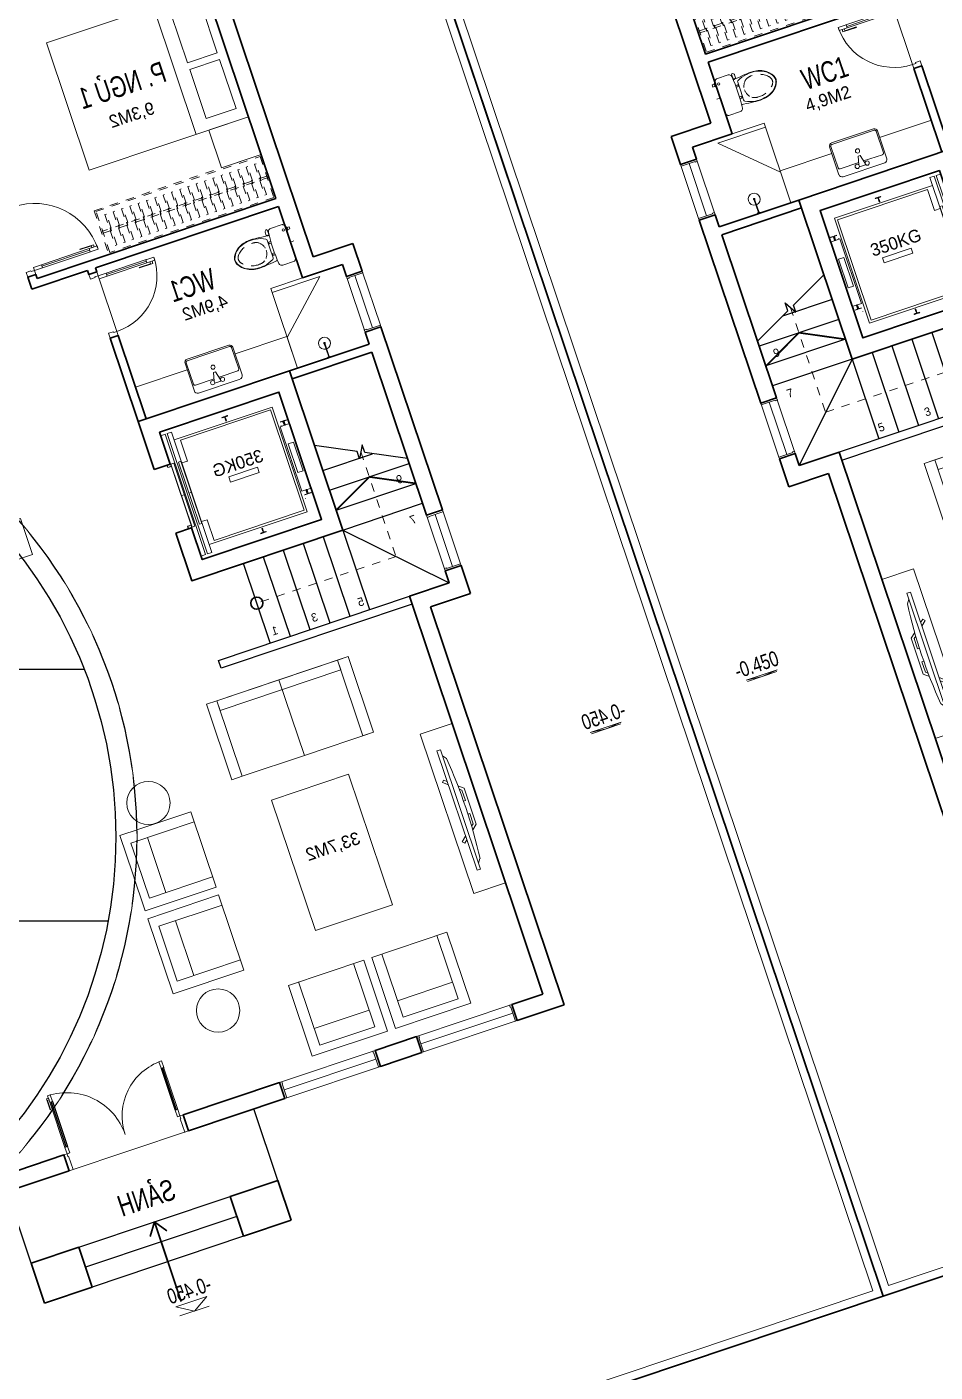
# Model space of a CAD drawing. Header units: metres. Extents: x 551291 to 569219, y 2064429 to 2066248.
# Drawn here: x 552614.99 to 552625.81, y 2065589.27 to 2065605.29 of the extents above; entities that cross this region are included whole.
import ezdxf
from ezdxf.enums import TextEntityAlignment as Align

# ---------------------------------------------------------------- set-up
doc = ezdxf.new("R2010")
doc.units = ezdxf.units.M
for name, pattern in [('$AUDIT_BAD_LTYPE2', [0]), ('CENTER', [2, 1.25, -0.25, 0.25, -0.25]), ('DOT', [0.25, 0, -0.25]), ('HIDDEN2', [0.1875, 0.125, -0.0625]), ('X-5M-G-MB PHONGNGU$0$HIDDEN2', [0.1875, 0.125, -0.0625]), ('xref-thap C (mb tang 32-2)$0$HIDDEN', [0.375, 0.25, -0.125])]:
    doc.linetypes.add(name, pattern=pattern)
doc.layers.get('0').update_dxf_attribs({"linetype": 'CONTINUOUS'})
for name, color, linetype, lineweight in [('-CONCRETE', 1, 'CONTINUOUS', 35), ('-DOOR', 137, 'CONTINUOUS', 9), ('-FURNITURE', 46, 'CONTINUOUS', 9), ('-HATCH', 8, 'CONTINUOUS', 5), ('-KH', 143, 'CONTINUOUS', 13), ('-LINE1', 7, 'CONTINUOUS', 18), ('-LINE2', 252, 'CONTINUOUS', 9), ('-TEXT', 7, 'CONTINUOUS', 15), ('-WALL', 4, 'CONTINUOUS', 35)]:
    doc.layers.add(name, color=color, linetype=linetype, lineweight=lineweight)
for name, color, linetype in [('APOLIC', 7, 'CONTINUOUS'), ('ChiaLo', 128, 'CENTER'), ('datOBt', 42, 'CONTINUOUS'), ('ghi_chu', 7, 'CONTINUOUS'), ('loKBT', 42, 'CONTINUOUS'), ('SOLO', 7, 'CONTINUOUS'), ('TEXT25', 2, 'CONTINUOUS'), ('ViaHeS', 32, 'CONTINUOUS')]:
    doc.layers.add(name, color=color, linetype=linetype)
doc.styles.add('1', font='arial.ttf')
doc.styles.add('avh', font='')
doc.styles.add('kieuchuDim', font='arial.ttf', dxfattribs={"width": 0.75})
doc.styles.add('T1', font='', dxfattribs={"height": 200})
doc.styles.get('avh').set_extended_font_data('.VnAvantH')
doc.styles.get('T1').set_extended_font_data('VNgeometric Light')
doc.dimstyles.new('1-100A3', dxfattribs={"dimscale": 100, "dimtxt": 2, "dimasz": 1.2, "dimexe": 1.8, "dimexo": 0, "dimgap": 0.75, "dimtad": 1, "dimdec": 0, "dimzin": 0, "dimdsep": 46, "dimtxsty": 'kieuchuDim', "dimblk": 'ARCHTICK', "dimcen": 0, "dimdle": 1.8, "dimclrd": 256, "dimclre": 256, "dimclrt": 7, "dimadec": 0, "dimazin": 0, "dimtfac": 0.0001, "dimtdec": 0, "dimtix": 1, "dimtmove": 2, "dimatfit": 3, "dimldrblk": 'ARCHTICK', "dimfxl": 0, "dimtolj": 1, "dimtzin": 0, "dimarcsym": 0})

# ---------------------------------------------------------------- blocks, each defined once
blk = doc.blocks.new('sl')
at = {"layer": 'ghi_chu', "color": 158}
blk.add_circle((0, 0), 5.75, dxfattribs=at)
at = {"color": 158, "linetype": 'DOT'}
blk.add_wipeout([(0, 5.75), (0.97, 5.668), (1.864, 5.439), (2.472, 5.191), (3.131, 4.823), (3.79, 4.324), (4.429, 3.666), (4.911, 2.991), (5.204, 2.446), (5.532, 1.568), (5.698, 0.768), (5.75, 0), (5.686, -0.853), (5.496, -1.69), (5.233, -2.383), (4.825, -3.127), (4.383, -3.722), (3.93, -4.198), (2.994, -4.909), (2.42, -5.216), (1.535, -5.541), (0.627, -5.716), (0, -5.75), (-0.858, -5.686), (-1.594, -5.525), (-2.409, -5.221), (-3.139, -4.817), (-3.718, -4.386), (-4.312, -3.804), (-4.852, -3.086), (-5.211, -2.43), (-5.524, -1.596), (-5.686, -0.854), (-5.75, 0), (-5.661, 1.007), (-5.488, 1.715), (-5.12, 2.617), (-4.439, 3.655), (-3.548, 4.525), (-2.721, 5.065), (-1.721, 5.487), (-0.805, 5.693)], dxfattribs=at).dxf.layer = 'ghi_chu'
at = {"layer": 'ghi_chu', "color": 32}
for points in [[(-5.123, 2), (5.123, 2)], [(-5.408, -1), (5.408, -1)], [(0, -1), (0, -5.5)]]:
    blk.add_lwpolyline(points, dxfattribs=at)
at = {"layer": 'ghi_chu'}
blk.add_circle((0, 0), 5.5, dxfattribs=at)
at = {"layer": 'ghi_chu', "style": 'avh'}
for tag, height, p in [('SOLO', 1.25, (0, 2.506)), ('DT', 1.5, (-0.015, -0.494))]:
    blk.add_attdef(tag, text='', height=height, dxfattribs=at).set_placement(p, align=Align.CENTER)
blk.add_attdef('MD', text='', height=1.25, dxfattribs=at).set_placement((-0.502, -2.997), align=Align.RIGHT)
blk.add_attdef('TC', (0.5, -3.02), '', height=1.25, dxfattribs=at)
blk = doc.blocks.new('*U1147')
for points in [[(22, 691), (22, 860), (50, 860), (50, 832), (27, 832), (27, 691)], [(0, 0), (50, 0), (50, -40), (60, -40), (60, -246), (0, -246)], [(1845, 0), (1795, 0), (1795, -40), (1785, -40), (1785, -246), (1845, -246)]]:
    blk.add_lwpolyline(points, close=True)
for points in [[(50, 796), (90, 796), (90, 896), (50, 896), (50, 796)], [(50, 799), (50, 100)], [(1795, 749), (1755, 749), (1755, 849), (1795, 849), (1795, 749)], [(1795, 752), (1795, 100)], [(50, 100), (90, 100), (90, 0), (50, 0), (50, 100)], [(1795, 100), (1755, 100), (1755, 0), (1795, 0), (1795, 100)]]:
    blk.add_lwpolyline(points)
at = {"ltscale": 0.3}
for points in [[(946, 0, 0.414214), (50, 896, 0.414214)], [(946, 0, -0.414214), (1795, 849, -0.414214)]]:
    blk.add_lwpolyline(points, format="xyb", dxfattribs=at)
at = {"layer": 'APOLIC', "linetype": '$AUDIT_BAD_LTYPE2'}
for p, q in [((70, 100), (70, 796)), ((90, 796), (90, 100)), ((1755, 749), (1755, 100)), ((1775, 100), (1775, 749))]:
    blk.add_line(p, q, dxfattribs=at)
blk = doc.blocks.new('A$Ca351c59e')
at = {"layer": '-FURNITURE'}
for points in [[(200, 1555), (650, 1555), (650, 2005), (200, 2005), (200, 1555)], [(850, 1555), (1300, 1555), (1300, 2005), (850, 2005), (850, 1555)], [(1500, 1555), (1950, 1555), (1950, 2005), (1500, 2005), (1500, 1555)], [(2150, 1555), (2600, 1555), (2600, 2005), (2150, 2005), (2150, 1555)], [(100, 602), (2700, 602), (2700, 1502), (100, 1502), (100, 602)], [(200, 550), (650, 550), (650, 100), (200, 100), (200, 550)], [(850, 550), (1300, 550), (1300, 100), (850, 100), (850, 550)], [(1500, 550), (1950, 550), (1950, 100), (1500, 100), (1500, 550)], [(2150, 550), (2600, 550), (2600, 100), (2150, 100), (2150, 550)]]:
    blk.add_lwpolyline(points, dxfattribs=at)
blk = doc.blocks.new('*U1146')
at = {"linetype": '$AUDIT_BAD_LTYPE2'}
for p, q in [((70, 100), (70, 700)), ((90, 700), (90, 100))]:
    blk.add_line(p, q, dxfattribs=at)
for points in [[(50, 700), (90, 700), (90, 800), (50, 800), (50, 700)], [(50, 703), (50, 100)], [(50, 100), (90, 100), (90, 0), (50, 0), (50, 100)]]:
    blk.add_lwpolyline(points)
for points in [[(118, 595), (118, 764), (90, 764), (90, 736), (113, 736), (113, 595)], [(0, 0), (50, 0), (50, -40), (60, -40), (60, -100), (0, -100)], [(900, 0), (850, 0), (850, -40), (840, -40), (840, -100), (900, -100)]]:
    blk.add_lwpolyline(points, close=True)
at = {"linetype": '$AUDIT_BAD_LTYPE2', "ltscale": 0.3}
blk.add_arc((50, 0), 800, 0, 90, dxfattribs=at)
blk = doc.blocks.new('t1$0$D11')
at = {"linetype": '$AUDIT_BAD_LTYPE2'}
for p, q in [((70, 100), (70, 1000)), ((90, 1000), (90, 100))]:
    blk.add_line(p, q, dxfattribs=at)
for points in [[(50, 1000), (90, 1000), (90, 1100), (50, 1100), (50, 1000)], [(50, 1003), (50, 100)], [(50, 100), (90, 100), (90, 0), (50, 0), (50, 100)]]:
    blk.add_lwpolyline(points)
for points in [[(118, 895), (118, 1064), (90, 1064), (90, 1036), (113, 1036), (113, 895)], [(0, 0), (50, 0), (50, -40), (60, -40), (60, -100), (0, -100)], [(1200, 0), (1150, 0), (1150, -40), (1140, -40), (1140, -100), (1200, -100)]]:
    blk.add_lwpolyline(points, close=True)
at = {"linetype": '$AUDIT_BAD_LTYPE2', "ltscale": 0.3}
blk.add_arc((50, 0), 1100, 0, 90, dxfattribs=at)
blk = doc.blocks.new('*U1202')
at = {"linetype": '$AUDIT_BAD_LTYPE2'}
for p, q in [((70, 100), (70, 600)), ((90, 600), (90, 100))]:
    blk.add_line(p, q, dxfattribs=at)
for points in [[(50, 600), (90, 600), (90, 700), (50, 700), (50, 600)], [(50, 603), (50, 100)], [(50, 100), (90, 100), (90, 0), (50, 0), (50, 100)]]:
    blk.add_lwpolyline(points)
for points in [[(118, 495), (118, 664), (90, 664), (90, 636), (113, 636), (113, 495)], [(0, 0), (50, 0), (50, -40), (60, -40), (60, -100), (0, -100)], [(800, 0), (750, 0), (750, -40), (740, -40), (740, -100), (800, -100)]]:
    blk.add_lwpolyline(points, close=True)
at = {"linetype": '$AUDIT_BAD_LTYPE2', "ltscale": 0.3}
blk.add_arc((50, 0), 700, 0, 90, dxfattribs=at)
blk = doc.blocks.new('shower')
for points in [[(180919, -32316), (180912, -32316), (180912, -32147), (180919, -32147)], [(180929, -32327), (180902, -32327), (180902, -32316), (180929, -32316)]]:
    blk.add_lwpolyline(points, close=True)
for radius, start, end in [(72, 272.7907, 267.2093), (8.35, 294.8355, 245.1645)]:
    blk.add_arc((180916, -32147), radius, start, end)
blk = doc.blocks.new('A$C18091ED7')
for p, q in [((0, -42), (0, 0)), ((146, -27), (179, -27)), ((146, -27), (146, -30)), ((146, -30), (166, -30)), ((153, -37), (146, -30)), ((152, 0), (152, -27)), ((152, 0), (179, 0)), ((153, -37), (166, -37)), ((153, -40), (153, -37)), ((153, -40), (178, -40)), ((153, -40), (178, -40)), ((153, -40), (153, -42)), ((185, -30), (166, -30)), ((178, -37), (166, -37)), ((185, -30), (178, -37)), ((178, -37), (178, -40)), ((178, -40), (178, -42)), ((179, 0), (179, -27)), ((179, -27), (185, -27)), ((185, -27), (185, -30)), ((-83, -267), (-83, -300)), ((-83, -278), (-83, -288)), ((-61, -290), (-83, -290)), ((-63, -265), (-81, -265)), ((-61, -267), (-61, -300)), ((61, -267), (61, -300)), ((61, -290), (83, -290)), ((63, -265), (81, -265)), ((83, -267), (83, -300)), ((83, -278), (83, -288)), ((165, -262), (165, -290)), ((168, -260), (228, -260)), ((168, -292), (207, -292)), ((231, -274), (231, -262))]:
    blk.add_line(p, q)
for points in [[(230, -219, -0.137407), (225, -235), (222, -241, -0.236081), (198, -255, -0.051961), (-198, -255, -0.236081), (-222, -241), (-225, -235, -0.137407), (-230, -219), (-230, -72, -0.198912), (-226, -63), (-209, -46, -0.198912), (-200, -42), (0, -42), (200, -42, -0.198912), (209, -46), (226, -63, -0.198912), (230, -72)], [(144, -619, -0.212405), (26, -734, -0.027685), (-1, -739, -0.022279), (-26, -734, -0.212405), (-144, -619, -0.142796), (-167, -428, -0.093005), (-128, -309, -0.256439), (-111, -300), (0, -300), (111, -300, -0.256439), (128, -309, -0.093005), (167, -428, -0.142796)]]:
    blk.add_lwpolyline(points, format="xyb", close=True)
at = {"linetype": 'xref-thap C (mb tang 32-2)$0$HIDDEN', "ltscale": 100}
blk.add_lwpolyline([(61, -669, -0.199031), (0, -699, -0.199031), (-61, -669, -0.218924), (-132, -478, -0.153791), (-112, -404, -0.236701), (0, -348, -0.236701), (112, -404, -0.153791), (132, -478, -0.218924)], format="xyb", close=True, dxfattribs=at)
blk.add_circle((166, -78), 13.9)
for centre, radius, start, end in [((-81, -267), 1.98, 90, 180), ((-63, -267), 1.98, 0, 90), ((63, -267), 1.98, 90, 180), ((81, -267), 1.98, 0, 90), ((168, -262), 2.47, 90, 180), ((168, -290), 2.47, 180, 270), ((207, -277), 15.5, 270, 306.4659), ((168, -225), 80.1, 306.4659, 320.3123), ((228, -274), 2.47, 320.3123, 0)]:
    blk.add_arc(centre, radius, start, end)
for points in [[(-156, -259), (-157, -267), (-164, -328), (-169, -385), (-184, -528), (-136, -679), (-50, -735), (-20, -741), (0, -744)], [(156, -259), (157, -267), (164, -328), (169, -385), (184, -528), (136, -679), (50, -735), (20, -741), (0, -744)]]:
    blk.add_open_spline(points, degree=3, knots=[130.613938, 130.613938, 130.613938, 130.613938, 152.852109, 311.129351, 417.703951, 561.383393, 697.692632, 710.812262, 710.812262, 710.812262, 710.812262])
blk = doc.blocks.new('A$C1BFB365B')
for p, q in [((0, 512), (0, -13)), ((387, 550), (38, 550)), ((100, 281), (100, 515)), ((119, 534), (388, 534)), ((407, 515), (407, -17)), ((425, -13), (425, 512)), ((50, 212), (50, 287)), ((175, 262), (75, 287)), ((75, 212), (175, 237)), ((100, -17), (100, 219)), ((175, 237), (175, 262)), ((38, -50), (387, -50)), ((388, -35), (119, -35))]:
    blk.add_line(p, q)
for centre in [(63, 312), (63, 187), (237, 250)]:
    blk.add_circle(centre, 25)
for centre, radius, start, end in [((38, 512), 37.5, 90, 180), ((119, 515), 18.8, 90, 180), ((387, 512), 37.5, 0, 90), ((388, 515), 18.8, 0, 90), ((38, -13), 37.5, 180, 270), ((119, -17), 18.8, 180, 270), ((387, -13), 37.5, 270, 0), ((388, -17), 18.8, 270, 0)]:
    blk.add_arc(centre, radius, start, end)
blk = doc.blocks.new('_ArchTick')
at = {"color": 0, "linetype": 'ByBlock', "const_width": 0.15}
blk.add_lwpolyline([(-0.5, -0.5), (0.5, 0.5)], dxfattribs=at)
blk = doc.blocks.new('*U1141')
at = {"ltscale": 10}
for p, q in [((0, 1400), (0, 0)), ((200, 1355), (200, 45)), ((400, 1355), (400, 0)), ((400, 0), (0, 0))]:
    blk.add_line(p, q, dxfattribs=at)
for points in [[(400, 1400), (400, 1355), (50, 1355), (50, 1340), (0, 1340), (0, 1400)], [(400, 0), (400, 45), (50, 45), (50, 60), (0, 60), (0, 0)]]:
    blk.add_lwpolyline(points, close=True, dxfattribs=at)
blk = doc.blocks.new('*U1138')
at = {"linetype": 'X-5M-G-MB PHONGNGU$0$HIDDEN2'}
for points in [[(0, 600), (0, 0), (2291, 0), (2291, 600)], [(2271, 580), (2271, 20), (20, 20), (20, 580)], [(2271, 287), (2271, 313), (20, 313), (20, 287)], [(114, 319), (109, 319), (109, 280), (114, 280)], [(228, 319), (223, 319), (223, 280), (228, 280)], [(342, 319), (337, 319), (337, 280), (342, 280)], [(456, 319), (451, 319), (451, 280), (456, 280)], [(570, 319), (565, 319), (565, 280), (570, 280)], [(684, 319), (679, 319), (679, 280), (684, 280)], [(798, 319), (793, 319), (793, 280), (798, 280)], [(912, 319), (907, 319), (907, 280), (912, 280)], [(1026, 319), (1021, 319), (1021, 280), (1026, 280)], [(1140, 319), (1135, 319), (1135, 280), (1140, 280)], [(1254, 319), (1249, 319), (1249, 280), (1254, 280)], [(1368, 319), (1363, 319), (1363, 280), (1368, 280)], [(1482, 319), (1477, 319), (1477, 280), (1482, 280)], [(1596, 319), (1591, 319), (1591, 280), (1596, 280)], [(1710, 319), (1705, 319), (1705, 280), (1710, 280)], [(1824, 319), (1819, 319), (1819, 280), (1824, 280)], [(1938, 319), (1933, 319), (1933, 280), (1938, 280)], [(2052, 319), (2047, 319), (2047, 280), (2052, 280)], [(2166, 319), (2161, 319), (2161, 280), (2166, 280)]]:
    blk.add_lwpolyline(points, close=True, dxfattribs=at)
for points in [[(122, 313), (122, 515), (100, 515), (100, 313)], [(236, 313), (236, 515), (214, 515), (214, 313)], [(350, 313), (350, 515), (328, 515), (328, 313)], [(464, 313), (464, 515), (442, 515), (442, 313)], [(578, 313), (578, 515), (556, 515), (556, 313)], [(692, 313), (692, 515), (670, 515), (670, 313)], [(806, 313), (806, 515), (784, 515), (784, 313)], [(920, 313), (920, 515), (898, 515), (898, 313)], [(1034, 313), (1034, 515), (1012, 515), (1012, 313)], [(1148, 313), (1148, 515), (1126, 515), (1126, 313)], [(1262, 313), (1262, 515), (1240, 515), (1240, 313)], [(1376, 313), (1376, 515), (1354, 515), (1354, 313)], [(1490, 313), (1490, 515), (1468, 515), (1468, 313)], [(1604, 313), (1604, 515), (1582, 515), (1582, 313)], [(1718, 313), (1718, 515), (1696, 515), (1696, 313)], [(1832, 313), (1832, 515), (1810, 515), (1810, 313)], [(1946, 313), (1946, 515), (1924, 515), (1924, 313)], [(2060, 313), (2060, 515), (2038, 515), (2038, 313)], [(2174, 313), (2174, 515), (2152, 515), (2152, 313)], [(100, 287), (100, 92), (122, 92), (122, 287)], [(214, 287), (214, 92), (236, 92), (236, 287)], [(328, 287), (328, 92), (350, 92), (350, 287)], [(442, 287), (442, 92), (464, 92), (464, 287)], [(556, 287), (556, 92), (578, 92), (578, 287)], [(670, 287), (670, 92), (692, 92), (692, 287)], [(784, 287), (784, 92), (806, 92), (806, 287)], [(898, 287), (898, 92), (920, 92), (920, 287)], [(1012, 287), (1012, 92), (1034, 92), (1034, 287)], [(1126, 287), (1126, 92), (1148, 92), (1148, 287)], [(1240, 287), (1240, 92), (1262, 92), (1262, 287)], [(1354, 287), (1354, 92), (1376, 92), (1376, 287)], [(1468, 287), (1468, 92), (1490, 92), (1490, 287)], [(1582, 287), (1582, 92), (1604, 92), (1604, 287)], [(1696, 287), (1696, 92), (1718, 92), (1718, 287)], [(1810, 287), (1810, 92), (1832, 92), (1832, 287)], [(1924, 287), (1924, 92), (1946, 92), (1946, 287)], [(2038, 287), (2038, 92), (2060, 92), (2060, 287)], [(2152, 287), (2152, 92), (2174, 92), (2174, 287)]]:
    blk.add_lwpolyline(points, dxfattribs=at)
blk = doc.blocks.new('A$Cb65e9cbc')
at = {"layer": '-FURNITURE'}
for p, q in [((0, 1000), (1062, 1000)), ((0, 1000), (0, 0)), ((1062, 1000), (1062, 0)), ((144, 892), (144, 0)), ((144, 892), (918, 892)), ((918, 892), (918, 0)), ((144, 658), (918, 658)), ((1062, 0), (0, 0))]:
    blk.add_line(p, q, dxfattribs=at)
blk = doc.blocks.new('XR.MB.LM123$0$tvi 1')
blk.add_lwpolyline([(29, 0), (29, -1000), (0, -1000), (0, 0)], close=True)
for points in [[(29, -50), (52, -81)], [(-24, -236), (-39, -252)], [(0, -285), (-39, -252)], [(0, -256), (-24, -236)], [(70, -315), (111, -350), (111, -650), (70, -685)], [(89, -446), (89, -360), (71, -345)], [(89, -446), (73, -446)], [(89, -554), (89, -640), (71, -655)], [(89, -554), (73, -554)], [(0, -715), (-39, -748)], [(0, -744), (-24, -764)], [(-24, -764), (-39, -748)], [(29, -950), (52, -919)]]:
    blk.add_lwpolyline(points)
blk.add_arc((-4025, -500), 4099, 354.1311, 5.8689)
blk = doc.blocks.new('THANG M 350KG')
at = {"layer": '-CONCRETE'}
for points in [[(1200, -1700), (1800, -1700), (1800, 200), (-200, 200), (-200, -1700), (400, -1700)], [(1200, -1500), (1600, -1500), (1600, 0), (0, 0), (0, -1500), (400, -1500)], [(400, -1500), (400, -1700)], [(1200, -1500), (1200, -1700)]]:
    blk.add_lwpolyline(points, dxfattribs=at)
at = {"layer": '-LINE2', "linetype": 'Continuous', "ltscale": 2}
for p, q in [((142, -134), (1458, -134)), ((142, -1365), (142, -134)), ((299, -101), (296, -101)), ((341, -19), (341, -46)), ((344, -19), (341, -19)), ((341, -98), (341, -71)), ((344, -19), (344, -46)), ((344, -98), (344, -71)), ((389, -51), (349, -51)), ((389, -54), (349, -54)), ((389, -63), (349, -63)), ((389, -66), (349, -66)), ((392, -57), (392, -60)), ((395, -57), (395, -60)), ((1205, -57), (1205, -60)), ((1208, -57), (1208, -60)), ((1211, -51), (1251, -51)), ((1211, -54), (1251, -54)), ((1211, -63), (1251, -63)), ((1211, -66), (1251, -66)), ((1211, -101), (1214, -101)), ((1256, -19), (1259, -19)), ((1256, -19), (1256, -46)), ((1256, -98), (1256, -71)), ((1259, -19), (1259, -46)), ((1259, -98), (1259, -71)), ((1458, -1365), (1458, -134)), ((170, -161), (1430, -161)), ((170, -1293), (170, -161)), ((1430, -1293), (1430, -161)), ((1556, -1365), (44, -1365)), ((44, -1419), (44, -1365)), ((1556, -1419), (44, -1419)), ((170, -1293), (431, -1293)), ((1191, -1369), (409, -1369)), ((409, -1399), (409, -1369)), ((1191, -1399), (409, -1399)), ((431, -1365), (431, -1293)), ((800, -1369), (800, -1399)), ((1430, -1293), (1168, -1293)), ((1168, -1365), (1168, -1293)), ((1191, -1399), (1191, -1369)), ((1556, -1419), (1556, -1365)), ((1556, -1446), (44, -1446)), ((44, -1446), (44, -1500)), ((44, -1500), (400, -1500)), ((400, -1496), (400, -1504)), ((400, -1496), (431, -1496)), ((400, -1504), (409, -1504)), ((400, -1532), (400, -1541)), ((400, -1532), (409, -1532)), ((400, -1541), (431, -1541)), ((401, -1497), (401, -1503)), ((401, -1497), (430, -1497)), ((401, -1503), (409, -1503)), ((401, -1533), (401, -1539)), ((401, -1533), (409, -1533)), ((401, -1539), (430, -1539)), ((1195, -1456), (404, -1456)), ((404, -1456), (404, -1492)), ((1195, -1492), (404, -1492)), ((409, -1503), (409, -1504)), ((409, -1532), (409, -1533)), ((430, -1497), (430, -1539)), ((1168, -1496), (431, -1496)), ((431, -1496), (431, -1541)), ((800, -1456), (800, -1492)), ((1168, -1496), (1168, -1541)), ((1200, -1496), (1168, -1496)), ((1200, -1541), (1168, -1541)), ((1170, -1497), (1170, -1539)), ((1199, -1497), (1170, -1497)), ((1199, -1539), (1170, -1539)), ((1199, -1503), (1191, -1503)), ((1191, -1503), (1191, -1504)), ((1200, -1504), (1191, -1504)), ((1191, -1532), (1191, -1533)), ((1200, -1532), (1191, -1532)), ((1199, -1533), (1191, -1533)), ((1195, -1456), (1195, -1492)), ((1199, -1497), (1199, -1503)), ((1199, -1533), (1199, -1539)), ((1200, -1496), (1200, -1504)), ((1556, -1500), (1200, -1500)), ((1200, -1532), (1200, -1541)), ((1556, -1446), (1556, -1500))]:
    blk.add_line(p, q, dxfattribs=at)
for points in [[(395, 0), (395, -117), (1205, -117), (1205, 0)], [(620, -26), (980, -26), (980, -91), (620, -91)], [(768, -526), (832, -526), (832, -886), (768, -886)]]:
    blk.add_lwpolyline(points, close=True, dxfattribs=at)
for points in [[(98, -710), (124, -710, 0.414214), (125, -709), (125, -706), (125, -702, 0.414214), (124, -701), (98, -701, -0.256978), (94, -704), (82, -704, -0.414214), (79, -701), (76, -675, 0.414214), (74, -672), (69, -672), (69, -706), (69, -739), (74, -739, 0.414214), (76, -737), (79, -710, -0.414214), (82, -707), (94, -707, -0.256978), (98, -710)], [(1502, -710), (1476, -710, -0.414214), (1475, -709), (1475, -706), (1475, -702, -0.414214), (1476, -701), (1502, -701, 0.256978), (1506, -704), (1518, -704, 0.414214), (1521, -701), (1524, -675, -0.414214), (1526, -672), (1531, -672), (1531, -706), (1531, -739), (1526, -739, -0.414214), (1524, -737), (1521, -710, 0.414214), (1518, -707), (1506, -707, 0.256978), (1502, -710)]]:
    blk.add_lwpolyline(points, format="xyb", dxfattribs=at)
for centre, radius, start, end in [((349, -46), 8.46, 180, 270), ((349, -71), 8.46, 90, 180), ((349, -46), 5.58, 180, 270), ((349, -71), 5.58, 90, 180), ((389, -57), 5.58, 0, 90), ((389, -57), 2.7, 0, 90), ((389, -60), 5.58, 270, 0), ((389, -60), 2.7, 270, 0), ((1211, -57), 5.58, 90, 180), ((1211, -60), 5.58, 180, 270), ((1211, -57), 2.7, 90, 180), ((1211, -60), 2.7, 180, 270), ((1251, -46), 5.58, 270, 0), ((1251, -46), 8.46, 270, 0), ((1251, -71), 8.46, 0, 90), ((1251, -71), 5.58, 0, 90)]:
    blk.add_arc(centre, radius, start, end, dxfattribs=at)
blk = doc.blocks.new('*U1121')
at = {"ltscale": 10}
for p, q in [((0, 2400), (0, 0)), ((200, 2355), (200, 45)), ((400, 2355), (400, 0)), ((400, 0), (0, 0))]:
    blk.add_line(p, q, dxfattribs=at)
for points in [[(400, 2400), (400, 2355), (50, 2355), (50, 2340), (0, 2340), (0, 2400)], [(400, 0), (400, 45), (50, 45), (50, 60), (0, 60), (0, 0)]]:
    blk.add_lwpolyline(points, close=True, dxfattribs=at)
blk = doc.blocks.new('MAU M1BT')
at = {"layer": '-FURNITURE'}
for p, q in [((-5943, 12625), (-5943, 11025)), ((-6600, 9000), (-6200, 9000)), ((-6200, 9000), (-6200, 8000))]:
    blk.add_line(p, q, dxfattribs=at)
for points in [[(-6600, 12625), (-4600, 12625), (-4600, 11025), (-6600, 11025), (-6600, 12625)], [(-6200, 8950), (-6800, 8950), (-6200, 8385)], [(-5550, 8399), (-6200, 8399), (-6200, 8000), (-4300, 8000), (-4300, 8399), (-4950, 8399)]]:
    blk.add_lwpolyline(points, dxfattribs=at)
for points in [[(-6491, 12485), (-6115, 12485), (-6115, 11867), (-6491, 11867)], [(-6491, 11165), (-6115, 11165), (-6115, 11782), (-6491, 11782)], [(-6600, 10550), (-6101, 10550), (-6101, 11025), (-6600, 11025)], [(-5681, 3600), (-4810, 3600), (-4810, 4550), (-5681, 4550)], [(-5681, 4550), (-5547, 4550), (-5547, 3600), (-5681, 3600)], [(-4030, 4550), (-5547, 4550), (-5547, 4427), (-4030, 4427)], [(-4810, 4550), (-4810, 3600), (-4030, 3600), (-4030, 4550)], [(-3900, 4550), (-4030, 4550), (-4030, 3600), (-3900, 3600)], [(-6600, 1400), (-6600, 3400), (-6200, 3400), (-6200, 1400)], [(-4271, 1580), (-5239, 1580), (-5239, 3219), (-4271, 3219)]]:
    blk.add_lwpolyline(points, close=True, dxfattribs=at)
for centre in [(-2869, 3654), (-2869, 1045)]:
    blk.add_circle(centre, 258, dxfattribs=at)
at = {"layer": '-HATCH'}
blk.add_line((-2080, -200), (-580, -200), dxfattribs=at)
at = {"layer": '-KH'}
for p, q in [((-8503, 2757), (-8135, 2757)), ((-1647, -2259), (-1279, -2259))]:
    blk.add_line(p, q, dxfattribs=at)
at = {"layer": '-KH', "linetype": 'HIDDEN2', "ltscale": 5}
blk.add_lwpolyline([(-6600, 6816), (-6600, 5500), (-4850, 5500)], dxfattribs=at)
at = {"layer": '-KH'}
for points in [[(-8123, 2775), (-8514, 2775), (-8319, 2757)], [(-1267, -2141), (-1658, -2141), (-1463, -2259)]]:
    blk.add_lwpolyline(points, close=True, dxfattribs=at)
for points in [[(-8319, 2757), (-8319, 2775), (-8123, 2775), (-8319, 2757)], [(-1463, -2259), (-1463, -2141), (-1267, -2141), (-1463, -2259)]]:
    blk.add_solid(points, dxfattribs=at)
at = {"layer": '-LINE1', "lineweight": 18}
for q in [(-7777, -4700), (-8377, -4700), (-8377, -4700)]:
    blk.add_line((-8377, -4700), q, dxfattribs=at)
at = {"layer": '-LINE1', "ltscale": 10}
blk.add_lwpolyline([(2760, -4600), (3100, -4600), (3100, 15200), (-9200, 15200), (-9200, -4600), (-3500, -4600)], dxfattribs=at)
at = {"layer": '-LINE2'}
blk.add_line((-4300, 9050), (-4300, 9850), dxfattribs=at)
at = {"layer": '-WALL'}
for p, q in [((-6800, 13300), (-6800, 9200)), ((-6600, 13100), (-6600, 10000)), ((-3600, 10000), (-6600, 10000)), ((-3600, 10050), (-3500, 10050)), ((-3600, 10000), (-3600, 10050)), ((-3500, 9900), (-3500, 10050)), ((-4300, 9900), (-6600, 9900)), ((-6600, 9900), (-6600, 9000)), ((-4300, 9850), (-4300, 9900)), ((-4300, 9850), (-4200, 9850)), ((-3500, 9900), (-4200, 9900)), ((-4200, 9850), (-4200, 9900)), ((-7300, 8850), (-7300, 9200)), ((-6800, 9200), (-7300, 9200)), ((-7100, 8850), (-7100, 9000)), ((-6600, 9000), (-7100, 9000)), ((-4300, 8000), (-4300, 9050)), ((-4300, 9050), (-4200, 9050)), ((-4200, 8000), (-4200, 9050)), ((-7100, 8850), (-7300, 8850)), ((-7300, 5850), (-7300, 8150)), ((-7100, 8150), (-7300, 8150)), ((-7100, 8000), (-7100, 8150)), ((-6100, 8000), (-7100, 8000)), ((-7100, 5850), (-7100, 7900)), ((-6100, 7900), (-7100, 7900)), ((-7100, 5850), (-7300, 5850)), ((-7300, 4800), (-7300, 5150)), ((-7100, 5150), (-7300, 5150)), ((-7100, 5000), (-7100, 5150)), ((-6600, 5000), (-7100, 5000)), ((-6600, 5000), (-6600, 0)), ((-6800, 4800), (-7300, 4800)), ((-6800, 4800), (-6800, -200)), ((-4491, 0), (-5011, 0)), ((-5011, 0), (-5011, -200)), ((-4491, 0), (-4491, -200)), ((-2080, 0), (-3291, 0)), ((-3291, 0), (-3291, -200)), ((-2080, 0), (-2080, -200)), ((-580, 0), (0, 0)), ((-580, 0), (-580, -200)), ((-4491, -200), (-5011, -200)), ((-2080, -200), (-3291, -200)), ((-580, -200), (200, -200)), ((-2900, -1100), (-2300, -1100)), ((-2900, -1100), (-2900, -1600)), ((-2300, -1100), (-2300, -1600)), ((-400, -1600), (-400, -1100)), ((-400, -1100), (200, -1100)), ((200, -1600), (200, -1100)), ((-2300, -1600), (-2900, -1600)), ((200, -1600), (-400, -1600))]:
    blk.add_line(p, q, dxfattribs=at)
blk.add_lwpolyline([(-9300, -4700), (3200, -4700), (3200, 15300), (-9300, 15300)], close=True, dxfattribs=at)
at = {"layer": '-WALL', "const_width": 20}
blk.add_lwpolyline([(-7100, 6250), (-6600, 6500), (-6100, 6250)], dxfattribs=at)
at = {"layer": '-WALL'}
blk.add_lwpolyline([(-6600, 0), (-6211, 0), (-6211, -200), (-6800, -200)], dxfattribs=at)
blk.add_circle((-4850, 5500), 72.3, dxfattribs=at)
at = {"layer": 'SOLO'}
for p, q in [((-6100, 6750), (-6724, 6750)), ((-6100, 6500), (-7100, 6500)), ((-6100, 6250), (-7100, 6250)), ((-6100, 6000), (-7100, 6000)), ((-6100, 6000), (-6100, 5000)), ((-5850, 6000), (-5850, 5000)), ((-5600, 6000), (-5600, 5000)), ((-5350, 6000), (-5350, 5000)), ((-5100, 6000), (-5100, 5000)), ((-4850, 5000), (-4850, 6000)), ((-2900, -1100), (-2900, -200)), ((200, -1100), (200, -200)), ((-400, -1100), (-2300, -1100)), ((-2300, -1350), (-400, -1350)), ((-2300, -1600), (-400, -1600)), ((-2300, -1600), (-400, -1600))]:
    blk.add_line(p, q, dxfattribs=at)
for points in [[(-7100, 6562), (-6642, 6791), (-6642, 6888), (-6558, 6743), (-6558, 6833), (-6100, 7062)], [(-6100, 6000), (-7100, 5000)]]:
    blk.add_lwpolyline(points, dxfattribs=at)
blk.add_lwpolyline([(-6600, 4900), (-4200, 4900), (-4200, 5000), (-6600, 5000)], close=True, dxfattribs=at)
at = {"layer": '-DOOR', "rotation": 90.00000000000001}
blk.add_blockref('*U1146', (-3600, 10050), dxfattribs=at)
at = {"layer": '-DOOR', "xscale": -1, "rotation": 90}
blk.add_blockref('*U1202', (-4300, 9850), dxfattribs=at)
at = {"layer": '-DOOR'}
for name, p, xscale, yscale, zscale, rotation in [('*U1141', (-7100, 8850), 0.5000000000000001, 0.5000000000000001, 0.5000000000000001, 180), ('*U1141', (-7100, 5850), 0.5000000000000001, 0.5000000000000001, 0.5000000000000001, 180), ('*U1147', (-580, 0), -0.8130081300813009, 0.8130081300813009, 0.8130081300813009, 9.801199851722231e-09), ('*U1121', (-6211, 0), 0.5000000000000001, 0.5000000000000001, 0.5000000000000001, 270), ('*U1121', (-4491, 0), 0.5000000000000001, 0.5000000000000001, 0.5000000000000001, 270)]:
    blk.add_blockref(name, p, dxfattribs=dict(at, xscale=xscale, yscale=yscale, zscale=zscale, rotation=rotation))
at = {"layer": '-FURNITURE', "extrusion": (0, 0, -1)}
for name, p, xscale, yscale, zscale, rotation in [('*U1138', (6600, 10550), 0.916666666665974, 0.916666666665974, -0.916666666665974, 180), ('XR.MB.LM123$0$tvi 1', (6325, 1649), -1.5, 1.5, 1.5, 180.0036897224083)]:
    blk.add_blockref(name, p, dxfattribs=dict(at, xscale=xscale, yscale=yscale, zscale=zscale, rotation=rotation))
at = {"layer": '-FURNITURE', "rotation": 89.99999999999999}
blk.add_blockref('A$C18091ED7', (-6643, 9450), dxfattribs=at)
at = {"layer": '-FURNITURE', "extrusion": (0, 0, -1), "xscale": -1, "zscale": -1, "rotation": 270}
blk.add_blockref('A$C1BFB365B', (5000, 8095), dxfattribs=at)
at = {"layer": '-FURNITURE', "xscale": -1}
blk.add_blockref('shower', (174316, 40326), dxfattribs=at)
at = {"layer": '-FURNITURE', "xscale": 0.8910000000000003, "yscale": 0.8910000000000003, "zscale": 0.8910000000000003}
for p, rotation in [((-3314, 3395), 270), ((-3314, 2350), 270), ((-4805, 1063), 180), ((-3759, 1063), 180)]:
    blk.add_blockref('A$Cb65e9cbc', p, dxfattribs=dict(at, rotation=rotation))
at = {"layer": '-WALL', "rotation": 90}
for name, p in [('A$Ca351c59e', (-498, 6700)), ('THANG M 350KG', (-5900, 6200))]:
    blk.add_blockref(name, p, dxfattribs=at)
at = {"ltscale": 10, "xscale": -1}
blk.add_blockref('t1$0$D11', (-2300, -4600), dxfattribs=at)
at = {"layer": '-TEXT', "color": 2, "width": 0.75}
for s, p in [('P. NGỦ 1', (-5828, 11736)), ('WC1', (-5604, 9212)), ('SẢNH', (-1699, -921))]:
    blk.add_text(s, height=250, dxfattribs=at).set_placement(p)
at = {"layer": '-TEXT', "style": 'T1'}
for s, p in [('9', (-6968, 6310)), ('7', (-6968, 5803)), ('5', (-6067, 5072)), ('3', (-5485, 5072)), ('1', (-4985, 5072))]:
    blk.add_text(s, height=100, rotation=360, dxfattribs=at).set_placement(p)
at = {"layer": '-TEXT', "style": '1', "width": 0.75}
for p in [(-8605, 2823), (-1749, -2093)]:
    blk.add_text('-0.450', height=180, dxfattribs=at).set_placement(p)
at = {"layer": 'TEXT25', "style": 'T1'}
for s, p in [('9,3M2', (-5568, 11415)), ('4,9M2', (-5664, 8961)), ('350KG', (-5477, 7078)), ('33,7M2', (-5122, 2391))]:
    blk.add_text(s, height=150, rotation=360, dxfattribs=at).set_placement(p)
at = {"layer": '-KH', "ltscale": 15}
blk.add_leader([(-1350, -1100), (-1350, -1600)], dimstyle='1-100A3', override={"dimasz": 1.5, "dimtad": 0, "dimldrblk": 'Open90'}, dxfattribs=at)

msp = doc.modelspace()

# ---------------------------------------------------------------- linework, layer by layer
at = {"layer": 'ChiaLo', "ltscale": 5}
msp.add_lwpolyline([(552618.832, 2065609.132), (552625.195, 2065590.172)], dxfattribs=at)
at = {"layer": 'datOBt'}
msp.add_lwpolyline([(552679.707, 2065608.466), (552683.082, 2065614.866), (552679.799, 2065626.432), (552676.135, 2065628.363), (552644.903, 2065617.882), (552546.906, 2065584.994), (552551.678, 2065570.774), (552558.009, 2065567.625)], close=True, dxfattribs=at)
at = {"layer": 'loKBT'}
for points in [[(552630.682, 2065613.109), (552618.832, 2065609.132), (552625.195, 2065590.172), (552637.045, 2065594.149)], [(552618.832, 2065609.132), (552606.981, 2065605.155), (552613.344, 2065586.195), (552625.195, 2065590.172)]]:
    msp.add_lwpolyline(points, close=True, dxfattribs=at)
at = {"layer": 'ViaHeS'}
msp.add_lwpolyline([(552683.082, 2065614.866), (552679.799, 2065626.432), (552676.135, 2065628.363), (552644.903, 2065617.882), (552636.674, 2065642.4), (552632.938, 2065646.366), (552629.392, 2065647.795, 0.171311), (552529.633, 2065652.179), (552526.465, 2065645.904), (552551.678, 2065570.774), (552558.009, 2065567.625), (552679.707, 2065608.466)], format="xyb", close=True, dxfattribs=at)

# ---------------------------------------------------------------- block references
at = {"layer": '-WALL', "xscale": 0.001, "yscale": 0.001, "zscale": 0.001, "rotation": 18.55149973828003}
msp.add_blockref('MAU M1BT', (552632.516, 2065597.586), dxfattribs=at)

# ---------------------------------------------------------------- next in the draw order: block references
at = {"layer": 'ghi_chu'}
ref = msp.add_blockref('sl', (552610.551, 2065595.641), dxfattribs=at)
ref.add_attrib('DT', '2747.32', dxfattribs={"height": 1.8, "style": 'avh'}).set_placement((552610.536, 2065595.147), align=Align.CENTER)
ref.add_attrib('MD', '40-60', dxfattribs={"height": 1.5, "style": 'avh', "width": 0.75}).set_placement((552610.049, 2065592.644), align=Align.RIGHT)
ref.add_attrib('TC', '3.0', (552611.051, 2065592.621), dxfattribs={"height": 1.5, "style": 'avh'})
ref.add_attrib('SOLO', 'Bt-06', dxfattribs={"height": 1.8, "style": 'avh'}).set_placement((552610.551, 2065598.147), align=Align.CENTER)

# ---------------------------------------------------------------- next in the draw order: block references
at = {"layer": '-WALL', "xscale": -0.0009999999999999998, "yscale": 0.001, "zscale": 0.001, "rotation": 18.55149986703843}
msp.add_blockref('MAU M1BT', (552614.883, 2065591.669), dxfattribs=at)

doc.saveas('drawing.dxf')
